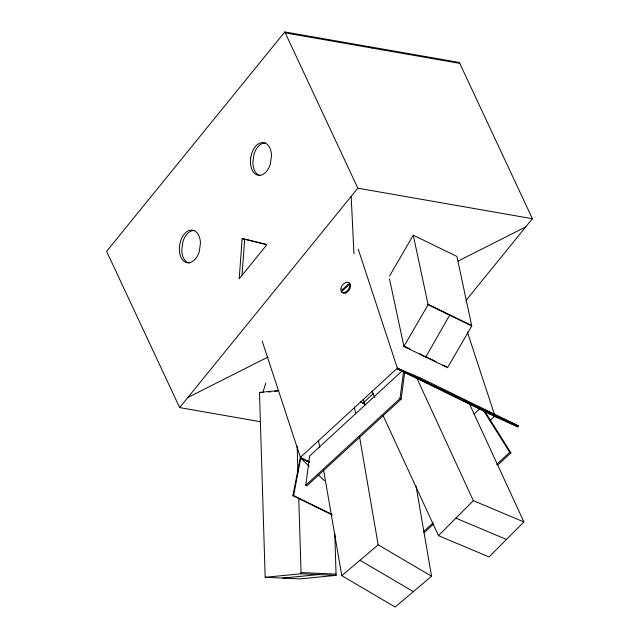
<?xml version="1.0" encoding="UTF-8"?>
<svg xmlns="http://www.w3.org/2000/svg" width="639" height="639" viewBox="0 0 639 639"><rect width="100%" height="100%" fill="white"/><g stroke="black" fill="none" stroke-linecap="round" stroke-linejoin="round"><path stroke-width="0.96" d="M242.157 238.611L239.202 278.788L266.87 244.721L242.157 238.611L244.689 239.05L242.021 275.305M404.591 372.393L404.743 371.778L401.14 399.159L306.928 485.816L305.762 485.241L309.651 455.974L402.41 370.66M305.762 485.241L399.974 398.584L403.608 371.267L403.425 371.818M358.239 249.178L397.634 368.983L495.233 416.756L517.909 426.86L518.333 425.862L420.726 378.08L397.362 368.168L300.402 457.348L292.894 495.664L293.628 495.6L300.673 458.163L262.214 341.194M265.768 383.184L262.853 392.57L259.482 392.418L265.169 577.289L300.162 578.878L336.074 575.372L334.788 533.429M517.909 426.86L420.302 379.087L420.726 378.08M306.464 461.007L306.616 460.392M307.782 460.959L307.631 461.574L300.673 458.163L309.292 466.35M389.55 276.016L413.257 235.176L456.909 256.431L471.758 325.97L447.564 367.665L403.912 346.41L389.478 278.812M403.912 346.41L428.114 304.707L413.257 235.176M466.047 300.41L532.399 218.714L459.353 62.47L284.802 31.95L106.601 251.359L179.647 407.594L260.057 421.652M179.647 407.594L357.84 188.185L532.399 218.714M438.474 535.666L473.339 500.672L523.908 521.951L489.043 556.936L438.474 535.666L383.112 415.582M362.569 403.505L373.488 393.456M474.13 414L479.977 408.625M489.929 420.574L494.969 415.941L518.333 425.862L435.463 386.811M423.585 531.592L433.074 522.862M496.615 464.417L509.762 452.324L510.928 452.891L497.781 464.984M424.016 532.83L433.514 524.1M416.053 486.247L431.557 576.21L395.19 607.05L341.793 575.667L378.168 544.827L359.461 436.285M187.818 397.522L267.853 357.121M458.147 261.039L525.729 226.917M265.592 142.984L262.845 143.304A16.35 10.216 -79.9 0 0 253.963 154.247L252.804 162.729A16.782 10.488 -79.9 0 0 258.523 174.974L260.257 175.509M194.536 230.479L191.788 230.799A16.35 10.216 -79.9 0 0 182.898 241.734L181.74 250.224A16.782 10.488 -79.9 0 0 187.467 262.469L189.2 262.996M259.482 392.418L278.892 390.517M268.684 392.003L270.624 391.811M274.506 391.427L277.414 391.148M265.169 577.289L301.089 573.782L336.074 575.372M282.662 578.087L318.581 574.573L318.541 573.335M301.049 572.544L336.034 574.126M285.226 32.869L459.784 63.389M348.263 282.39C354.797 284.427 346.042 297.614 341.937 291.823M245.64 239.29L266.551 244.457M455.911 518.173L506.471 539.444M420.302 379.087L397.634 368.983L420.15 379.598M421.948 380.445L428.258 383.416M403.369 371.594L427.771 383.408M429.56 384.271L487.637 412.387L443.937 390.964M494.969 415.941L492.318 414.655L494.969 415.941L495.233 416.756M306.408 460.775L309.364 462.205M428.01 304.244L471.662 325.499M428.114 304.707L471.758 325.97M403.816 345.939L409.926 348.918M419.527 353.591L425.742 357.033L449.84 314.875M426.509 356.993L436.117 361.674M443.099 365.069L446.589 366.77M397.362 368.168L407.41 373.088M399.974 398.584L401.14 399.159M300.402 457.348L309.564 461.829M293.628 495.6L331.242 514.012M292.894 495.664L332.296 514.946M360.348 401.651L365.436 404.639M378.168 544.827L431.557 576.21M359.981 560.251L413.369 591.634M318.637 475.224L324.388 480.68M488.755 412.898L489.442 413.92M484.697 411.189L510.928 452.891M483.531 410.621L509.762 452.324M372.082 47.214L372.505 48.133M284.802 31.95L357.84 188.185M469.377 403.672L523.908 521.951M416.732 377.881L473.339 500.672M371.874 391.196L374.789 397.522M467.333 331.889L494.658 414.999M363.232 399.359L365.093 405.022M447.46 367.193L447.564 367.665M354.405 406.947L355.588 413.792M318.541 440.718L319.724 447.564M323.598 470.056L341.793 575.667M351.178 196.397L353.95 253.819M297.167 446.477L297.966 472.285M298.756 498.093L301.089 573.782M179.575 245.528L179.343 249.801A16.782 10.488 -79.9 0 0 185.07 262.046L187.666 262.845L190.414 262.525A16.35 10.216 -79.9 0 0 199.304 251.582L200.462 243.1A16.782 10.488 -79.9 0 0 194.735 230.855L192.139 230.056L189.392 230.375A16.35 10.216 -79.9 0 0 180.502 241.318L179.575 245.528M250.632 158.041L250.408 162.314A16.782 10.488 -79.9 0 0 256.127 174.559L258.723 175.358L261.479 175.03A16.35 10.216 -79.9 0 0 270.361 164.095L271.519 155.604A16.782 10.488 -79.9 0 0 265.792 143.36L263.196 142.569L260.448 142.888A16.35 10.216 -79.9 0 0 251.558 153.823L250.632 158.041M340.986 288.908C340.116 296.712 349.996 291.033 349.621 286.08C350.484 278.277 340.611 283.956 340.986 288.908M348.215 284.307L342.049 289.978L342.344 290.865L348.511 285.202L348.215 284.307"/></g></svg>
